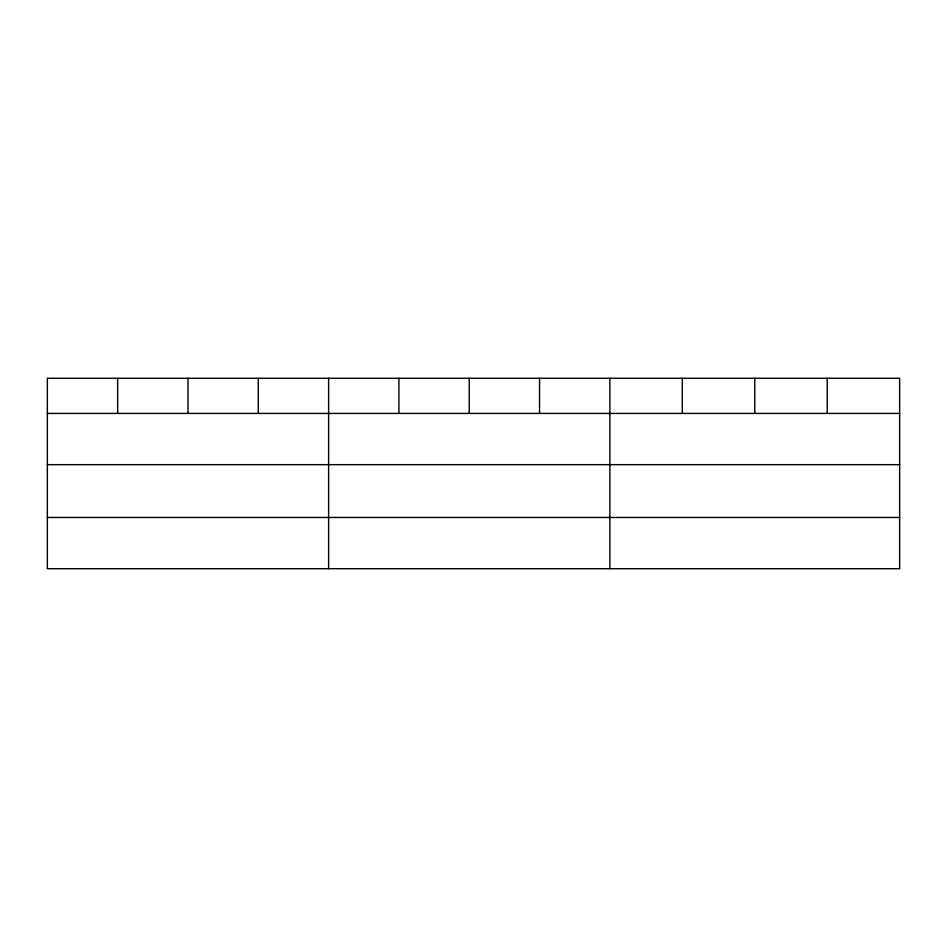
<?xml version="1.0" encoding="UTF-8"?>
<svg xmlns="http://www.w3.org/2000/svg" width="947" height="947" viewBox="0 0 947 947"><rect width="100%" height="100%" fill="white"/><g stroke="black" fill="none" stroke-linecap="round" stroke-linejoin="round"><path stroke-width="1.42" d="M899.65 464.669L899.65 378.291L47.35 378.291L47.35 568.709L899.65 568.709L899.65 464.669L47.35 464.669M47.35 413.425L899.65 413.425M47.35 517.464L899.65 517.464M827.205 378.291L827.205 413.425M754.759 378.291L754.759 413.425M682.313 378.291L682.313 413.425M609.868 378.291L609.868 568.709M539.553 378.291L539.553 413.425M469.238 378.291L469.238 413.425M398.924 378.291L398.924 413.425M328.609 378.291L328.609 568.709M258.294 378.291L258.294 413.425M187.98 378.291L187.98 413.425M117.665 378.291L117.665 413.425"/></g></svg>
